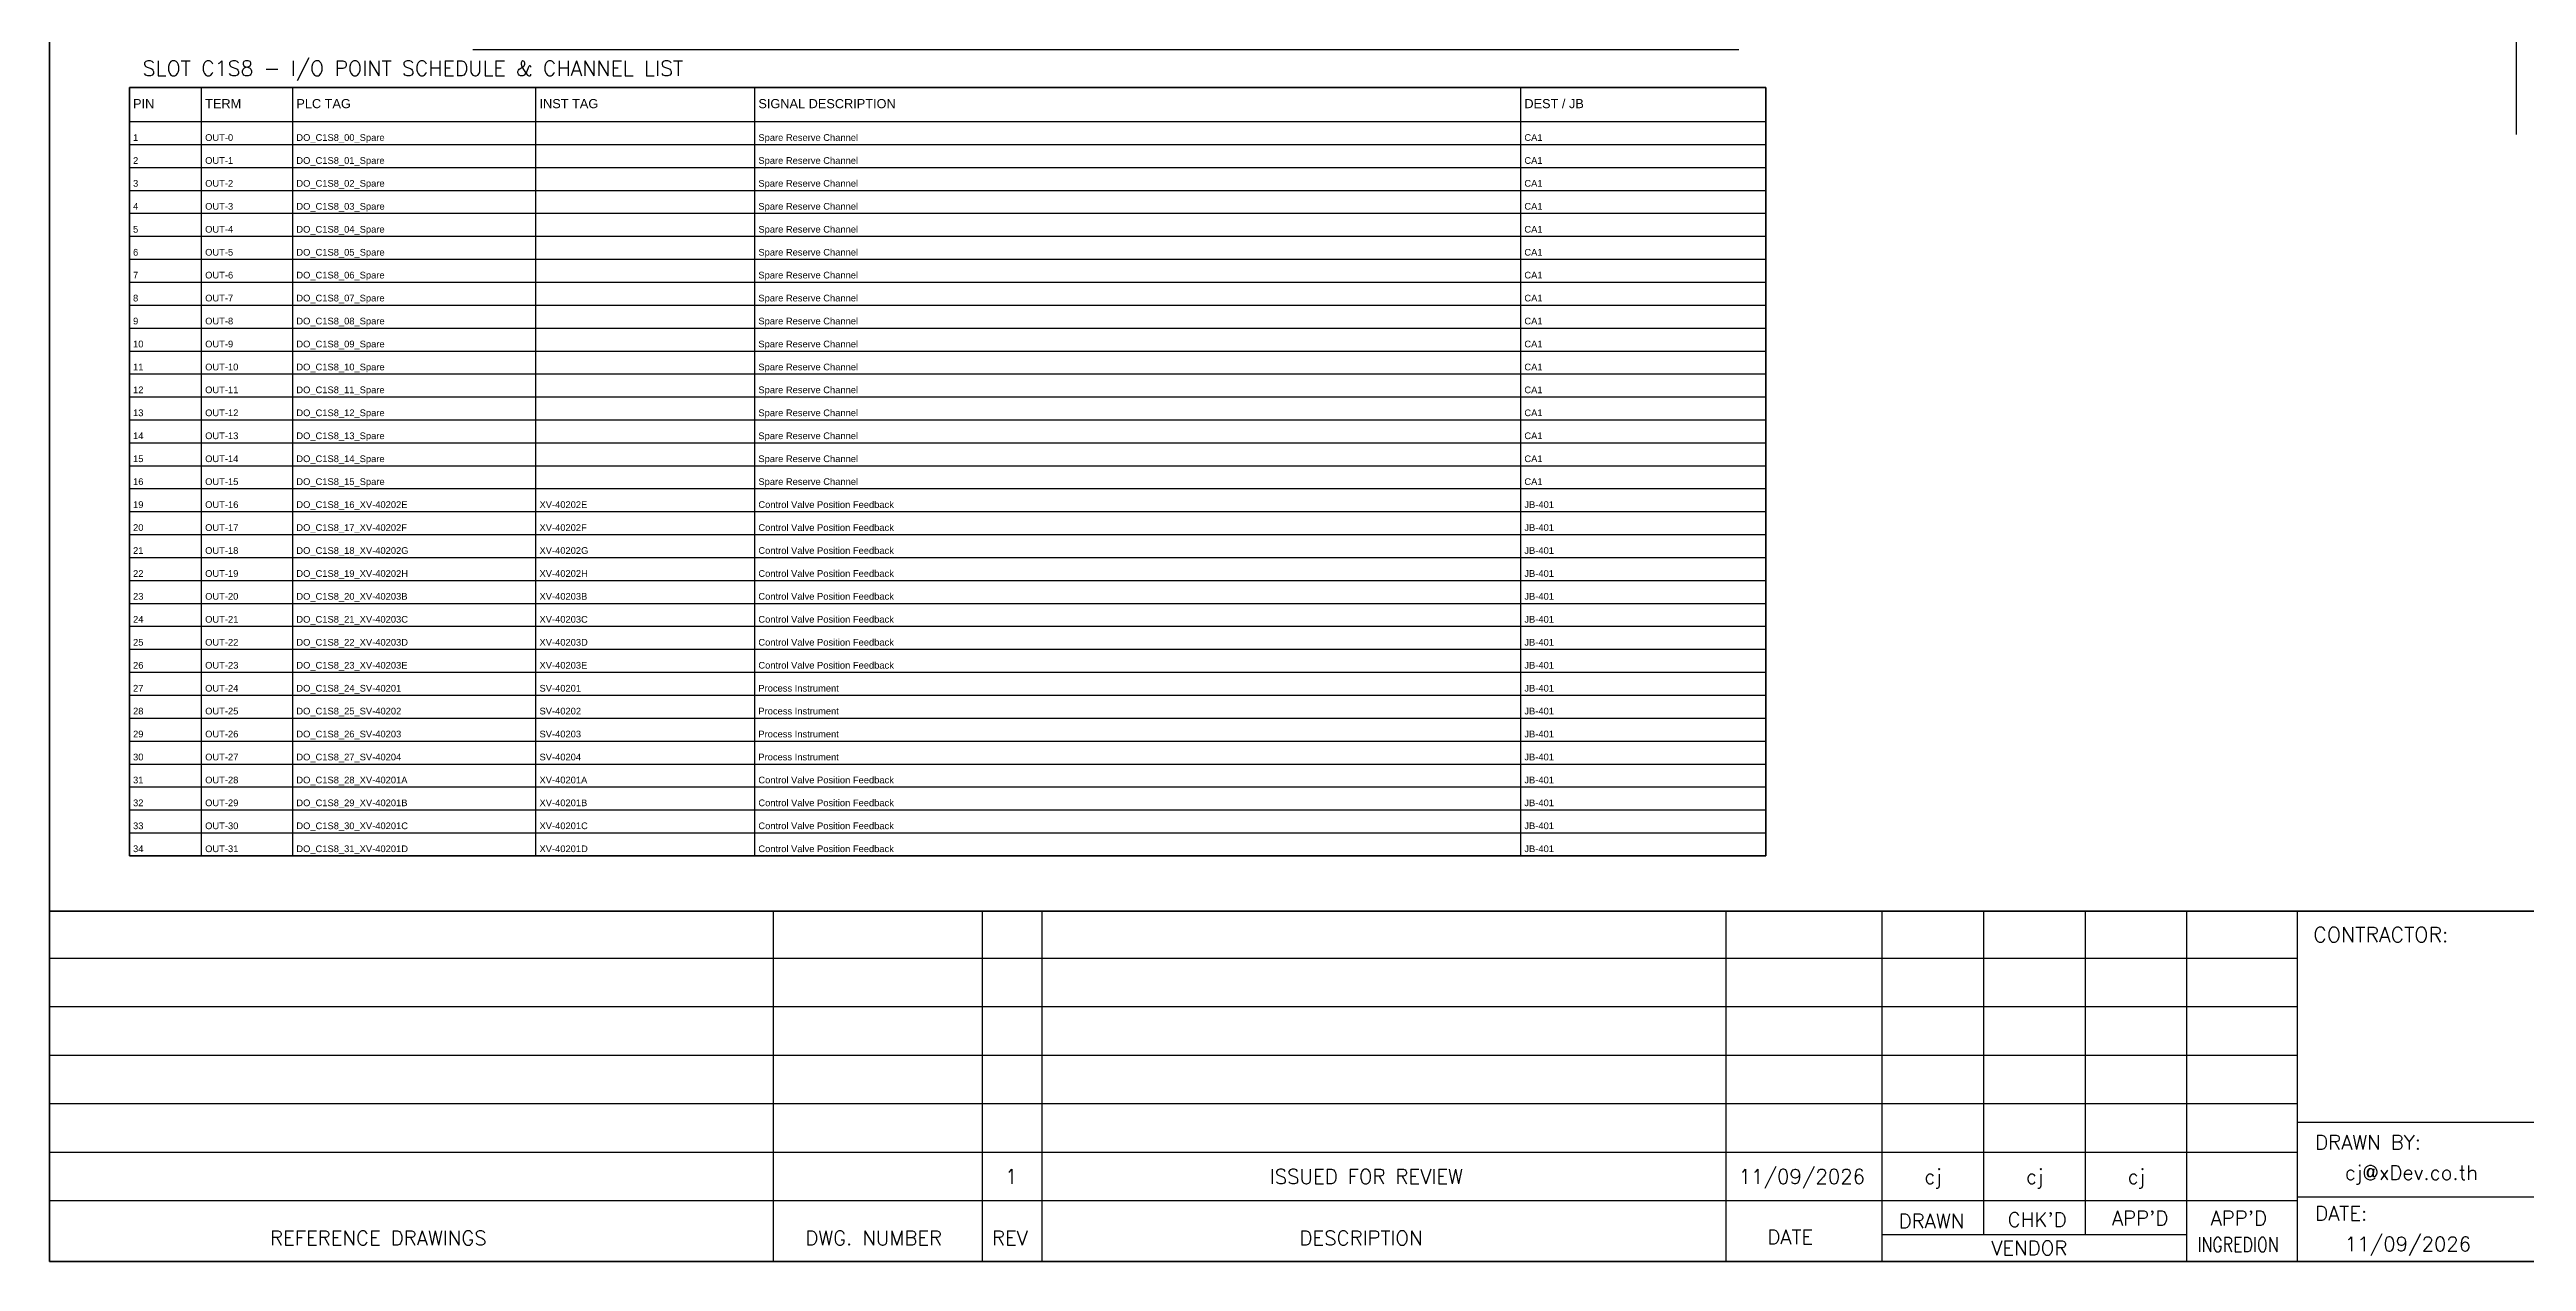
# Model space of a CAD drawing. Header units: millimetres. Extents: x 0 to 54213, y -3004 to 2820.
# Drawn here: x 33546 to 35584, y 0 to 997 of the extents above; entities that cross this region are included whole.
import ezdxf
from ezdxf.enums import TextEntityAlignment as Align

# ---------------------------------------------------------------- set-up
doc = ezdxf.new("R2010")
doc.units = ezdxf.units.MM
for name, color, linetype in [('GT_1', 9, 'Continuous'), ('HELPPOINT', 7, 'Continuous'), ('MEMBER', 7, 'Continuous')]:
    doc.layers.add(name, color=color, linetype=linetype)
doc.layers.add('IE-WIRE', color=7, linetype='Continuous', lineweight=25)
doc.styles.add('ROMANS', font='romans.shx', dxfattribs={"width": 0.85, "height": 25})
doc.styles.get("Standard").update_dxf_attribs({"font": 'arial.ttf'})

msp = doc.modelspace()

# ---------------------------------------------------------------- linework, layer by layer
at = {"color": 7}
for p, q in [((33671.4, 333.8), (33671.4, 965.9)), ((33746.4, 333.8), (33746.4, 965.9)), ((33946.4, 333.8), (33946.4, 965.9)), ((34126.4, 333.8), (34126.4, 965.9)), ((34756.4, 333.8), (34756.4, 965.9)), ((33612.1, 937.9), (34957.9, 937.9))]:
    msp.add_line(p, q, dxfattribs=at)
at = {"color": 8}
for p, q in [((33612.1, 919), (34957.9, 919)), ((33612.1, 900.1), (34957.9, 900.1)), ((33612.1, 881.3), (34957.9, 881.3)), ((33612.1, 862.4), (34957.9, 862.4)), ((33612.1, 843.5), (34957.9, 843.5)), ((33612.1, 824.6), (34957.9, 824.6)), ((33612.1, 805.8), (34957.9, 805.8)), ((33612.1, 786.9), (34957.9, 786.9)), ((33612.1, 768), (34957.9, 768)), ((33612.1, 749.1), (34957.9, 749.1)), ((33612.1, 730.2), (34957.9, 730.2)), ((33612.1, 711.4), (34957.9, 711.4)), ((33612.1, 692.5), (34957.9, 692.5)), ((33612.1, 673.6), (34957.9, 673.6)), ((33612.1, 654.7), (34957.9, 654.7)), ((33612.1, 635.9), (34957.9, 635.9)), ((33612.1, 617), (34957.9, 617)), ((33612.1, 598.1), (34957.9, 598.1)), ((33612.1, 579.2), (34957.9, 579.2)), ((33612.1, 560.3), (34957.9, 560.3)), ((33612.1, 541.5), (34957.9, 541.5)), ((33612.1, 522.6), (34957.9, 522.6)), ((33612.1, 503.7), (34957.9, 503.7)), ((33612.1, 484.8), (34957.9, 484.8)), ((33612.1, 465.9), (34957.9, 465.9)), ((33612.1, 447.1), (34957.9, 447.1)), ((33612.1, 428.2), (34957.9, 428.2)), ((33612.1, 409.3), (34957.9, 409.3)), ((33612.1, 390.4), (34957.9, 390.4)), ((33612.1, 371.6), (34957.9, 371.6)), ((33612.1, 352.7), (34957.9, 352.7))]:
    msp.add_line(p, q, dxfattribs=at)
msp.add_lwpolyline([(33612.1, 965.9), (34957.9, 965.9), (34957.9, 333.8), (33612.1, 333.8)], close=True)
at = {"color": 7}
msp.add_lwpolyline([(33612.1, 333.8), (34957.9, 333.8), (34957.9, 965.9), (33612.1, 965.9), (33612.1, 333.8)], dxfattribs=at)
at = {"layer": 'GT_1', "color": 4}
for p, q in [((34141.8, 0), (34141.8, 288.2)), ((34313.7, 0), (34313.7, 288.2)), ((34362.9, 0), (34362.9, 288.2)), ((34925.5, 0), (34925.5, 288.2)), ((35053.8, 0), (35053.8, 288.2)), ((35137.4, 21.8), (35137.4, 288.2)), ((35220.9, 21.8), (35220.9, 288.2)), ((35304.2, 0), (35304.2, 288.2)), ((35395.2, 0), (35395.2, 288.2)), ((35395.2, 249.3), (33546.4, 249.3)), ((35395.2, 209.5), (33546.4, 209.5)), ((35395.2, 169.6), (33546.4, 169.6)), ((35395.2, 129.7), (33546.4, 129.7)), ((36182.2, 114.3), (35395.2, 114.3)), ((35395.2, 89.7), (33546.4, 89.7)), ((35395.1, 49.8), (33546.4, 49.8)), ((36182.2, 52.9), (35395.2, 52.9)), ((35304.2, 21.8), (35053.8, 21.8))]:
    msp.add_line(p, q, dxfattribs=at)
at = {"layer": 'HELPPOINT', "color": 4, "lineweight": 35}
for p, q in [((33546.4, 0), (33546.4, 2704.2)), ((33546.4, 0), (33546.4, 2704.2)), ((37439.7, 0), (33546.4, 0)), ((37439.7, 0), (33546.4, 0))]:
    msp.add_line(p, q, dxfattribs=at)
at = {"layer": 'IE-WIRE', "color": 4, "ltscale": 25.4}
msp.add_line((35575.2, 2406.8), (35575.2, 927.2), dxfattribs=at)
at = {"layer": 'IE-WIRE', "color": 4}
msp.add_line((33894.5, 997.2), (34935.9, 997.2), dxfattribs=at)
at = {"layer": 'MEMBER', "color": 4, "lineweight": 35}
msp.add_line((33546.4, 288.2), (37439.7, 288.2), dxfattribs=at)
msp.add_line((33546.4, 288.2), (37439.7, 288.2), dxfattribs=at)

# ---------------------------------------------------------------- texts
at = {"color": 3}
for s, p in [('PIN', (33615.1, 948.9)), ('TERM', (33674.4, 948.9)), ('PLC TAG', (33749.4, 948.9)), ('INST TAG', (33949.4, 948.9)), ('SIGNAL DESCRIPTION', (34129.4, 948.9)), ('DEST / JB', (34759.4, 948.9))]:
    msp.add_text(s, height=7.5, dxfattribs=at).set_placement(p)
at = {"color": 7}
for s, p in [('1', (33615.1, 922)), ('OUT-0', (33674.4, 922)), ('DO_C1S8_00_Spare', (33749.4, 922)), ('Spare Reserve Channel', (34129.4, 922)), ('CA1', (34759.4, 922)), ('2', (33615.1, 903.1)), ('OUT-1', (33674.4, 903.1)), ('DO_C1S8_01_Spare', (33749.4, 903.1)), ('Spare Reserve Channel', (34129.4, 903.1)), ('CA1', (34759.4, 903.1)), ('3', (33615.1, 884.3)), ('OUT-2', (33674.4, 884.3)), ('DO_C1S8_02_Spare', (33749.4, 884.3)), ('Spare Reserve Channel', (34129.4, 884.3)), ('CA1', (34759.4, 884.3)), ('4', (33615.1, 865.4)), ('OUT-3', (33674.4, 865.4)), ('DO_C1S8_03_Spare', (33749.4, 865.4)), ('Spare Reserve Channel', (34129.4, 865.4)), ('CA1', (34759.4, 865.4)), ('5', (33615.1, 846.5)), ('OUT-4', (33674.4, 846.5)), ('DO_C1S8_04_Spare', (33749.4, 846.5)), ('Spare Reserve Channel', (34129.4, 846.5)), ('CA1', (34759.4, 846.5)), ('6', (33615.1, 827.6)), ('OUT-5', (33674.4, 827.6)), ('DO_C1S8_05_Spare', (33749.4, 827.6)), ('Spare Reserve Channel', (34129.4, 827.6)), ('CA1', (34759.4, 827.6)), ('8', (33615.1, 789.9)), ('7', (33615.1, 808.8)), ('OUT-6', (33674.4, 808.8)), ('OUT-7', (33674.4, 789.9)), ('DO_C1S8_06_Spare', (33749.4, 808.8)), ('DO_C1S8_07_Spare', (33749.4, 789.9)), ('Spare Reserve Channel', (34129.4, 808.8)), ('Spare Reserve Channel', (34129.4, 789.9)), ('CA1', (34759.4, 808.8)), ('CA1', (34759.4, 789.9)), ('9', (33615.1, 771)), ('OUT-8', (33674.4, 771)), ('DO_C1S8_08_Spare', (33749.4, 771)), ('Spare Reserve Channel', (34129.4, 771)), ('CA1', (34759.4, 771)), ('10', (33615.1, 752.1)), ('OUT-9', (33674.4, 752.1)), ('DO_C1S8_09_Spare', (33749.4, 752.1)), ('Spare Reserve Channel', (34129.4, 752.1)), ('CA1', (34759.4, 752.1)), ('11', (33615.1, 733.2)), ('OUT-10', (33674.4, 733.2)), ('DO_C1S8_10_Spare', (33749.4, 733.2)), ('Spare Reserve Channel', (34129.4, 733.2)), ('CA1', (34759.4, 733.2)), ('12', (33615.1, 714.4)), ('OUT-11', (33674.4, 714.4)), ('DO_C1S8_11_Spare', (33749.4, 714.4)), ('Spare Reserve Channel', (34129.4, 714.4)), ('CA1', (34759.4, 714.4)), ('13', (33615.1, 695.5)), ('OUT-12', (33674.4, 695.5)), ('DO_C1S8_12_Spare', (33749.4, 695.5)), ('Spare Reserve Channel', (34129.4, 695.5)), ('CA1', (34759.4, 695.5)), ('14', (33615.1, 676.6)), ('OUT-13', (33674.4, 676.6)), ('DO_C1S8_13_Spare', (33749.4, 676.6)), ('Spare Reserve Channel', (34129.4, 676.6)), ('CA1', (34759.4, 676.6)), ('15', (33615.1, 657.7)), ('OUT-14', (33674.4, 657.7)), ('DO_C1S8_14_Spare', (33749.4, 657.7)), ('Spare Reserve Channel', (34129.4, 657.7)), ('CA1', (34759.4, 657.7)), ('16', (33615.1, 638.9)), ('OUT-15', (33674.4, 638.9)), ('DO_C1S8_15_Spare', (33749.4, 638.9)), ('Spare Reserve Channel', (34129.4, 638.9)), ('CA1', (34759.4, 638.9)), ('19', (33615.1, 620)), ('OUT-16', (33674.4, 620)), ('DO_C1S8_16_XV-40202E', (33749.4, 620)), ('XV-40202E', (33949.4, 620)), ('Control Valve Position Feedback', (34129.4, 620)), ('JB-401', (34759.4, 620)), ('20', (33615.1, 601.1)), ('OUT-17', (33674.4, 601.1)), ('DO_C1S8_17_XV-40202F', (33749.4, 601.1)), ('XV-40202F', (33949.4, 601.1)), ('Control Valve Position Feedback', (34129.4, 601.1)), ('JB-401', (34759.4, 601.1)), ('21', (33615.1, 582.2)), ('OUT-18', (33674.4, 582.2)), ('DO_C1S8_18_XV-40202G', (33749.4, 582.2)), ('XV-40202G', (33949.4, 582.2)), ('Control Valve Position Feedback', (34129.4, 582.2)), ('JB-401', (34759.4, 582.2)), ('22', (33615.1, 563.3)), ('23', (33615.1, 544.5)), ('OUT-19', (33674.4, 563.3)), ('OUT-20', (33674.4, 544.5)), ('DO_C1S8_19_XV-40202H', (33749.4, 563.3)), ('DO_C1S8_20_XV-40203B', (33749.4, 544.5)), ('XV-40202H', (33949.4, 563.3)), ('XV-40203B', (33949.4, 544.5)), ('Control Valve Position Feedback', (34129.4, 563.3)), ('Control Valve Position Feedback', (34129.4, 544.5)), ('JB-401', (34759.4, 563.3)), ('JB-401', (34759.4, 544.5)), ('24', (33615.1, 525.6)), ('OUT-21', (33674.4, 525.6)), ('DO_C1S8_21_XV-40203C', (33749.4, 525.6)), ('XV-40203C', (33949.4, 525.6)), ('Control Valve Position Feedback', (34129.4, 525.6)), ('JB-401', (34759.4, 525.6)), ('25', (33615.1, 506.7)), ('OUT-22', (33674.4, 506.7)), ('DO_C1S8_22_XV-40203D', (33749.4, 506.7)), ('XV-40203D', (33949.4, 506.7)), ('Control Valve Position Feedback', (34129.4, 506.7)), ('JB-401', (34759.4, 506.7)), ('26', (33615.1, 487.8)), ('OUT-23', (33674.4, 487.8)), ('DO_C1S8_23_XV-40203E', (33749.4, 487.8)), ('XV-40203E', (33949.4, 487.8)), ('Control Valve Position Feedback', (34129.4, 487.8)), ('JB-401', (34759.4, 487.8)), ('27', (33615.1, 468.9)), ('OUT-24', (33674.4, 468.9)), ('DO_C1S8_24_SV-40201', (33749.4, 468.9)), ('SV-40201', (33949.4, 468.9)), ('Process Instrument', (34129.4, 468.9)), ('JB-401', (34759.4, 468.9)), ('28', (33615.1, 450.1)), ('OUT-25', (33674.4, 450.1)), ('DO_C1S8_25_SV-40202', (33749.4, 450.1)), ('SV-40202', (33949.4, 450.1)), ('Process Instrument', (34129.4, 450.1)), ('JB-401', (34759.4, 450.1)), ('29', (33615.1, 431.2)), ('OUT-26', (33674.4, 431.2)), ('DO_C1S8_26_SV-40203', (33749.4, 431.2)), ('SV-40203', (33949.4, 431.2)), ('Process Instrument', (34129.4, 431.2)), ('JB-401', (34759.4, 431.2)), ('30', (33615.1, 412.3)), ('OUT-27', (33674.4, 412.3)), ('DO_C1S8_27_SV-40204', (33749.4, 412.3)), ('SV-40204', (33949.4, 412.3)), ('Process Instrument', (34129.4, 412.3)), ('JB-401', (34759.4, 412.3)), ('31', (33615.1, 393.4)), ('OUT-28', (33674.4, 393.4)), ('DO_C1S8_28_XV-40201A', (33749.4, 393.4)), ('XV-40201A', (33949.4, 393.4)), ('Control Valve Position Feedback', (34129.4, 393.4)), ('JB-401', (34759.4, 393.4)), ('32', (33615.1, 374.6)), ('OUT-29', (33674.4, 374.6)), ('DO_C1S8_29_XV-40201B', (33749.4, 374.6)), ('XV-40201B', (33949.4, 374.6)), ('Control Valve Position Feedback', (34129.4, 374.6)), ('JB-401', (34759.4, 374.6)), ('33', (33615.1, 355.7)), ('OUT-30', (33674.4, 355.7)), ('DO_C1S8_30_XV-40201C', (33749.4, 355.7)), ('XV-40201C', (33949.4, 355.7)), ('Control Valve Position Feedback', (34129.4, 355.7)), ('JB-401', (34759.4, 355.7)), ('34', (33615.1, 336.8)), ('OUT-31', (33674.4, 336.8)), ('DO_C1S8_31_XV-40201D', (33749.4, 336.8)), ('XV-40201D', (33949.4, 336.8)), ('Control Valve Position Feedback', (34129.4, 336.8)), ('JB-401', (34759.4, 336.8))]:
    msp.add_text(s, height=5.5, dxfattribs=at).set_placement(p)
at = {"layer": 'MEMBER', "color": 4, "ltscale": 0.8, "style": 'ROMANS'}
for s, height, p in [('SLOT C1S8 - I/O POINT SCHEDULE & CHANNEL LIST', 12.35, (33623, 975.6)), ('CONTRACTOR:', 12.35, (35408.3, 262.7)), ('DRAWN BY:', 11.88, (35409.8, 92.1)), ('cj@xDev.co.th', 11.875, (35434.2, 67.2)), ("APP'D", 11.88, (35242.6, 29.7)), ("APP'D", 11.88, (35323.8, 29.7)), ('DATE:', 11.88, (35409.8, 33.6)), ('REFERENCE DRAWINGS', 11.875, (33727.8, 13.4)), ('DWG. NUMBER', 11.875, (34168, 13.4)), ('REV', 11.88, (34321.5, 13.4)), ('DESCRIPTION', 11.875, (34574.4, 13.4)), ('DATE', 11.88, (34959.2, 14.2)), ('DRAWN', 11.88, (35067.2, 27.3)), ("CHK'D", 11.88, (35157, 28.5)), ('11/09/2026', 11.88, (35434.2, 8.5)), ('VENDOR', 11.88, (35143.3, 5.1))]:
    msp.add_text(s, height=height, dxfattribs=at).set_placement(p)
for s, height, p in [('1', 11.9, (34337.3, 69.9)), ('ISSUED FOR REVIEW', 11.875, (34629.4, 69.9)), ('11/09/2026', 11.88, (34987.6, 69.9)), ('cj', 11.88, (35095.5, 69.9)), ('cj', 11.88, (35179.1, 69.9)), ('cj', 11.88, (35262.6, 69.9))]:
    msp.add_text(s, height=height, dxfattribs=at).set_placement(p, align=Align.MIDDLE_CENTER)
at = {"layer": 'MEMBER', "color": 4, "ltscale": 0.8, "style": 'ROMANS', "width": 0.8}
msp.add_text('INGREDION', height=11.88, dxfattribs=at).set_placement((35313, 8))

doc.saveas('drawing.dxf')
